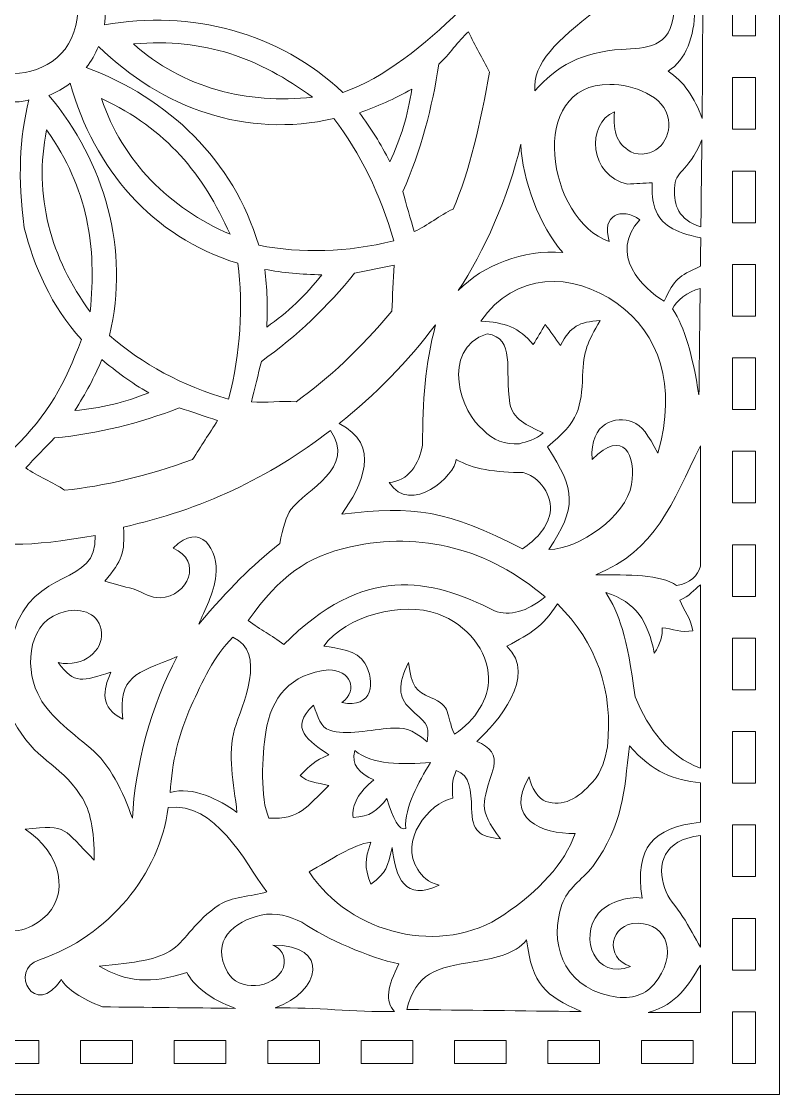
# Model space of a CAD drawing. Header units: centimetres. Extents: x -90 to 54, y -64 to 14.
# Drawn here: x -76.6 to -63.27, y -24.88 to -6.01 of the extents above; entities that cross this region are included whole.
import ezdxf

# ---------------------------------------------------------------- set-up
doc = ezdxf.new("R2010")
doc.units = ezdxf.units.CM
doc.header["$MEASUREMENT"] = 0
doc.layers.add('layer 1', color=7, linetype='Continuous')

msp = doc.modelspace()

# ---------------------------------------------------------------- linework, layer by layer
at = {"layer": 'layer 1', "color": 250, "lineweight": 9}
for points, knots in [([(-90.19997, -24.87686), (-90.19997, -24.87686), (-90.19997, 13.22572), (-90.19997, 13.22572), (-90.19997, 13.22572), (-90.19997, 13.22572), (-63.27415, 13.22572), (-63.27415, 13.22572), (-63.27415, 13.22572), (-63.27415, 13.22572), (-63.27415, -24.87686), (-63.27415, -24.87686), (-63.27415, -24.87686), (-63.27415, -24.87686), (-90.19997, -24.87686), (-90.19997, -24.87686)], [0, 0, 0, 0, 0.2, 0.2, 0.2, 0.2, 0.4, 0.4, 0.4, 0.4, 0.6, 0.6, 0.6, 0.6, 1, 1, 1, 1]), ([(-75.607, -5.82496), (-75.66237, -7.28751), (-77.81173, -7.28851), (-77.86715, -5.82496), (-77.86715, -5.82496), (-77.81178, -4.3624), (-75.66241, -4.36135), (-75.607, -5.82496)], [0, 0, 0, 0, 0.33333333, 0.33333333, 0.33333333, 0.33333333, 1, 1, 1, 1]), ([(-68.89615, -5.82496), (-69.50967, -5.23205), (-70.22067, -4.64562), (-70.94719, -4.39171), (-70.94719, -4.39171), (-72.07604, -5.4625), (-73.62131, -5.84386), (-75.13679, -5.58272), (-75.13679, -5.58272), (-75.12774, -5.64648), (-75.1224, -5.75897), (-75.12111, -5.82496), (-75.12111, -5.82496), (-75.1224, -5.89094), (-75.12774, -6.00343), (-75.13679, -6.06719), (-75.13679, -6.06719), (-73.62131, -5.80603), (-72.07604, -6.18742), (-70.94719, -7.25819), (-70.94719, -7.25819), (-70.22067, -7.00428), (-69.50967, -6.41786), (-68.89615, -5.82496)], [0, 0, 0, 0, 0.14285714, 0.14285714, 0.14285714, 0.14285714, 0.28571429, 0.28571429, 0.28571429, 0.28571429, 0.42857143, 0.42857143, 0.42857143, 0.42857143, 0.57142857, 0.57142857, 0.57142857, 0.57142857, 0.71428571, 0.71428571, 0.71428571, 0.71428571, 1, 1, 1, 1]), ([(-65.12819, -5.82496), (-65.17501, -5.15633), (-65.63394, -5.17479), (-66.04769, -5.14989), (-66.04769, -5.14989), (-66.73634, -5.10842), (-67.20162, -4.85146), (-67.57404, -4.42196), (-67.57404, -4.42196), (-67.61728, -4.89844), (-67.17258, -5.322), (-66.51234, -5.82496), (-66.51234, -5.82496), (-67.17258, -6.3279), (-67.61728, -6.75146), (-67.57404, -7.22795), (-67.57404, -7.22795), (-67.20162, -6.79844), (-66.73634, -6.54149), (-66.04769, -6.50002), (-66.04769, -6.50002), (-65.63394, -6.47511), (-65.17501, -6.49356), (-65.12819, -5.82496)], [0, 0, 0, 0, 0.14285714, 0.14285714, 0.14285714, 0.14285714, 0.28571429, 0.28571429, 0.28571429, 0.28571429, 0.42857143, 0.42857143, 0.42857143, 0.42857143, 0.57142857, 0.57142857, 0.57142857, 0.57142857, 0.71428571, 0.71428571, 0.71428571, 0.71428571, 1, 1, 1, 1]), ([(-64.6218, -5.82496), (-64.62856, -6.41793), (-64.62792, -7.12097), (-64.63469, -7.71396), (-64.63469, -7.71396), (-64.75794, -7.35709), (-64.96589, -7.05244), (-65.23293, -6.88154), (-65.23293, -6.88154), (-64.91713, -6.6865), (-64.76909, -6.25873), (-64.76415, -5.82496)], [0, 0, 0, 0, 0.25, 0.25, 0.25, 0.25, 0.5, 0.5, 0.5, 0.5, 1, 1, 1, 1]), ([(-69.69377, -9.70324), (-69.75708, -9.4927), (-69.83337, -9.21159), (-69.8965, -9.00104), (-69.8965, -9.00104), (-69.57654, -8.29999), (-69.37353, -7.49703), (-69.26008, -6.75685), (-69.26008, -6.75685), (-69.08312, -6.60024), (-68.91957, -6.34911), (-68.74259, -6.19257), (-68.74259, -6.19257), (-68.61895, -6.43379), (-68.49459, -6.65782), (-68.37094, -6.89902), (-68.37094, -6.89902), (-68.5199, -7.74787), (-68.72481, -8.66706), (-69.01074, -9.30823), (-69.01074, -9.30823), (-69.24276, -9.41632), (-69.46171, -9.59502), (-69.69377, -9.70324)], [0, 0, 0, 0, 0.14285714, 0.14285714, 0.14285714, 0.14285714, 0.28571429, 0.28571429, 0.28571429, 0.28571429, 0.42857143, 0.42857143, 0.42857143, 0.42857143, 0.57142857, 0.57142857, 0.57142857, 0.57142857, 0.71428571, 0.71428571, 0.71428571, 0.71428571, 1, 1, 1, 1]), ([(-71.47923, -7.33942), (-72.42376, -6.65943), (-73.36119, -6.29274), (-74.6292, -6.40433), (-74.6292, -6.40433), (-73.76381, -7.17803), (-72.62692, -7.47024), (-71.47923, -7.33942)], [0, 0, 0, 0, 0.33333333, 0.33333333, 0.33333333, 0.33333333, 1, 1, 1, 1]), ([(-75.24201, -6.44837), (-75.29756, -6.58211), (-75.37117, -6.70648), (-75.45939, -6.81865), (-75.45939, -6.81865), (-74.01623, -7.35007), (-72.86852, -8.45279), (-72.42602, -9.94452), (-72.42602, -9.94452), (-71.66988, -10.08773), (-70.88132, -10.0723), (-70.05354, -9.86552), (-70.05354, -9.86552), (-70.28541, -9.03917), (-70.64394, -8.32925), (-71.10738, -7.71569), (-71.10738, -7.71569), (-72.65214, -8.06902), (-74.11922, -7.53871), (-75.24201, -6.44837)], [0, 0, 0, 0, 0.16666667, 0.16666667, 0.16666667, 0.16666667, 0.33333333, 0.33333333, 0.33333333, 0.33333333, 0.5, 0.5, 0.5, 0.5, 0.66666667, 0.66666667, 0.66666667, 0.66666667, 1, 1, 1, 1]), ([(-75.74129, -7.09626), (-75.8546, -7.183), (-75.98004, -7.25476), (-76.11446, -7.30855), (-76.11446, -7.30855), (-75.13045, -8.49018), (-74.68785, -10.01904), (-75.05054, -11.53211), (-75.05054, -11.53211), (-74.46736, -12.03423), (-73.77673, -12.4152), (-72.95642, -12.64996), (-72.95642, -12.64996), (-72.74406, -11.8184), (-72.69954, -11.02431), (-72.79412, -10.26131), (-72.79412, -10.26131), (-74.30861, -9.79487), (-75.314, -8.60209), (-75.74129, -7.09626)], [0, 0, 0, 0, 0.16666667, 0.16666667, 0.16666667, 0.16666667, 0.33333333, 0.33333333, 0.33333333, 0.33333333, 0.5, 0.5, 0.5, 0.5, 0.66666667, 0.66666667, 0.66666667, 0.66666667, 1, 1, 1, 1]), ([(-64.66432, -10.31351), (-65.06712, -10.49494), (-65.1078, -10.52675), (-65.30268, -10.92756), (-65.30268, -10.92756), (-65.67775, -10.70323), (-66.2884, -10.10651), (-65.7287, -9.49449), (-65.7287, -9.49449), (-66.05342, -9.26866), (-66.41001, -9.4076), (-66.26651, -9.87656), (-66.26651, -9.87656), (-67.35548, -9.51525), (-67.73577, -7.10486), (-66.25813, -7.11477), (-66.25813, -7.11477), (-65.84818, -7.1175), (-65.28798, -7.31175), (-65.22454, -7.73705), (-65.22454, -7.73705), (-65.17534, -8.06671), (-65.42233, -8.41314), (-65.83359, -8.32668), (-65.83359, -8.32668), (-66.12914, -8.18825), (-66.2042, -7.96396), (-66.17297, -7.59518), (-66.17297, -7.59518), (-66.68147, -7.80355), (-66.61342, -8.73779), (-65.94438, -8.86731), (-65.94438, -8.86731), (-65.80024, -8.85994), (-65.65611, -8.8526), (-65.51194, -8.84523), (-65.51194, -8.84523), (-65.51802, -9.01973), (-65.50918, -9.17592), (-65.46502, -9.29257), (-65.46502, -9.29257), (-65.35221, -9.59072), (-65.13721, -9.70738), (-64.65864, -9.81388), (-64.65864, -9.81388), (-64.66054, -9.98041), (-64.66243, -10.14696), (-64.66432, -10.31351)], [0, 0, 0, 0, 0.07692308, 0.07692308, 0.07692308, 0.07692308, 0.15384615, 0.15384615, 0.15384615, 0.15384615, 0.23076923, 0.23076923, 0.23076923, 0.23076923, 0.30769231, 0.30769231, 0.30769231, 0.30769231, 0.38461538, 0.38461538, 0.38461538, 0.38461538, 0.46153846, 0.46153846, 0.46153846, 0.46153846, 0.53846154, 0.53846154, 0.53846154, 0.53846154, 0.61538462, 0.61538462, 0.61538462, 0.61538462, 0.69230769, 0.69230769, 0.69230769, 0.69230769, 0.76923077, 0.76923077, 0.76923077, 0.76923077, 0.84615385, 0.84615385, 0.84615385, 0.84615385, 1, 1, 1, 1]), ([(-70.12446, -8.47603), (-70.27914, -8.16657), (-70.46127, -7.87359), (-70.65605, -7.6135), (-70.65605, -7.6135), (-70.35307, -7.50402), (-70.04815, -7.37474), (-69.7359, -7.19745), (-69.7359, -7.19745), (-69.80497, -7.64975), (-69.93057, -8.07758), (-70.12446, -8.47603)], [0, 0, 0, 0, 0.25, 0.25, 0.25, 0.25, 0.5, 0.5, 0.5, 0.5, 1, 1, 1, 1]), ([(-76.73707, -7.42487), (-76.65252, -7.42522), (-76.55125, -7.41615), (-76.4659, -7.38704), (-76.4659, -7.38704), (-76.6339, -8.06193), (-76.66214, -8.76222), (-76.54833, -9.63775), (-76.54833, -9.63775), (-76.38359, -10.2921), (-76.06822, -11.03132), (-75.54235, -11.59978), (-75.54235, -11.59978), (-75.82992, -12.36998), (-76.12737, -12.92793), (-76.73707, -13.51499), (-76.73707, -13.51499), (-77.34676, -12.92916), (-77.64421, -12.37119), (-77.93178, -11.60102), (-77.93178, -11.60102), (-77.40591, -11.03256), (-77.09054, -10.29332), (-76.9258, -9.63898), (-76.9258, -9.63898), (-76.81199, -8.76345), (-76.84024, -8.06315), (-77.00823, -7.38826), (-77.00823, -7.38826), (-76.92288, -7.41738), (-76.82161, -7.42645), (-76.73707, -7.42487)], [0, 0, 0, 0, 0.11111111, 0.11111111, 0.11111111, 0.11111111, 0.22222222, 0.22222222, 0.22222222, 0.22222222, 0.33333333, 0.33333333, 0.33333333, 0.33333333, 0.44444444, 0.44444444, 0.44444444, 0.44444444, 0.55555556, 0.55555556, 0.55555556, 0.55555556, 0.66666667, 0.66666667, 0.66666667, 0.66666667, 0.77777778, 0.77777778, 0.77777778, 0.77777778, 1, 1, 1, 1]), ([(-72.92985, -9.75112), (-73.40731, -8.68979), (-74.03542, -7.90327), (-75.18912, -7.36539), (-75.18912, -7.36539), (-74.82703, -8.46827), (-73.98891, -9.29016), (-72.92985, -9.75112)], [0, 0, 0, 0, 0.33333333, 0.33333333, 0.33333333, 0.33333333, 1, 1, 1, 1]), ([(-75.39016, -11.11278), (-75.27297, -9.95488), (-75.42369, -8.95966), (-76.15386, -7.91701), (-76.15386, -7.91701), (-76.39175, -9.05317), (-76.07681, -10.18403), (-75.39016, -11.11278)], [0, 0, 0, 0, 0.33333333, 0.33333333, 0.33333333, 0.33333333, 1, 1, 1, 1]), ([(-64.65643, -9.6211), (-65.05977, -9.49263), (-65.12562, -9.24131), (-65.1195, -8.94765), (-65.1195, -8.94765), (-65.11234, -8.6046), (-64.9022, -8.71123), (-64.63899, -8.09135), (-64.63899, -8.09135), (-64.64534, -8.64843), (-64.65007, -9.064), (-64.65643, -9.6211)], [0, 0, 0, 0, 0.25, 0.25, 0.25, 0.25, 0.5, 0.5, 0.5, 0.5, 1, 1, 1, 1]), ([(-68.9191, -10.73886), (-68.47835, -10.29052), (-67.78307, -10.0125), (-67.08159, -10.07396), (-67.08159, -10.07396), (-67.491, -9.61241), (-67.79131, -8.79679), (-67.82134, -8.16886), (-67.82134, -8.16886), (-68.03489, -9.0872), (-68.47227, -10.06627), (-68.9191, -10.73886)], [0, 0, 0, 0, 0.25, 0.25, 0.25, 0.25, 0.5, 0.5, 0.5, 0.5, 1, 1, 1, 1]), ([(-72.55603, -12.69626), (-72.50565, -12.48223), (-72.43129, -12.20061), (-72.3809, -11.98664), (-72.3809, -11.98664), (-71.75339, -11.53944), (-71.21112, -11.01879), (-70.74283, -10.43429), (-70.74283, -10.43429), (-70.51129, -10.38705), (-70.27983, -10.33992), (-70.04815, -10.29268), (-70.04815, -10.29268), (-70.06167, -10.56346), (-70.07511, -10.8341), (-70.08857, -11.10485), (-70.08857, -11.10485), (-70.64163, -11.76562), (-71.19904, -12.28284), (-71.76706, -12.69535), (-71.76706, -12.69535), (-72.022, -12.67311), (-72.30104, -12.71848), (-72.55603, -12.69626)], [0, 0, 0, 0, 0.14285714, 0.14285714, 0.14285714, 0.14285714, 0.28571429, 0.28571429, 0.28571429, 0.28571429, 0.42857143, 0.42857143, 0.42857143, 0.42857143, 0.57142857, 0.57142857, 0.57142857, 0.57142857, 0.71428571, 0.71428571, 0.71428571, 0.71428571, 1, 1, 1, 1]), ([(-72.2851, -11.38119), (-72.26667, -11.03568), (-72.28034, -10.691), (-72.32112, -10.36854), (-72.32112, -10.36854), (-72.00354, -10.42311), (-71.67475, -10.46139), (-71.31558, -10.46152), (-71.31558, -10.46152), (-71.59908, -10.82062), (-71.91979, -11.13059), (-72.2851, -11.38119)], [0, 0, 0, 0, 0.25, 0.25, 0.25, 0.25, 0.5, 0.5, 0.5, 0.5, 1, 1, 1, 1]), ([(-67.3277, -15.29373), (-66.79785, -15.2888), (-65.97246, -14.71261), (-65.87554, -14.15299), (-65.87554, -14.15299), (-65.78661, -13.63947), (-66.01513, -13.15473), (-66.56683, -13.70873), (-66.56683, -13.70873), (-66.61635, -13.04449), (-66.13231, -12.94159), (-65.86252, -13.04714), (-65.86252, -13.04714), (-65.68381, -13.11709), (-65.59075, -13.2684), (-65.41087, -13.60037), (-65.41087, -13.60037), (-65.07231, -12.39681), (-65.39101, -11.49421), (-66.12538, -10.96964), (-66.12538, -10.96964), (-66.91924, -10.40257), (-67.92497, -10.41264), (-68.5244, -11.27565), (-68.5244, -11.27565), (-68.10325, -11.30557), (-67.85176, -11.38207), (-67.60401, -11.69131), (-67.60401, -11.69131), (-67.53288, -11.57283), (-67.46176, -11.45434), (-67.39062, -11.33586), (-67.39062, -11.33586), (-67.30198, -11.45842), (-67.21335, -11.58098), (-67.12469, -11.70354), (-67.12469, -11.70354), (-66.93822, -11.36304), (-66.80594, -11.29537), (-66.42417, -11.26583), (-66.42417, -11.26583), (-66.65077, -11.64949), (-66.71752, -11.79398), (-66.7353, -12.23846), (-66.7353, -12.23846), (-66.75721, -12.7858), (-66.79554, -13.04328), (-67.35442, -13.49041), (-67.35442, -13.49041), (-66.84653, -14.2671), (-66.8424, -14.54732), (-67.3277, -15.29373)], [0, 0, 0, 0, 0.07142857, 0.07142857, 0.07142857, 0.07142857, 0.14285714, 0.14285714, 0.14285714, 0.14285714, 0.21428571, 0.21428571, 0.21428571, 0.21428571, 0.28571429, 0.28571429, 0.28571429, 0.28571429, 0.35714286, 0.35714286, 0.35714286, 0.35714286, 0.42857143, 0.42857143, 0.42857143, 0.42857143, 0.5, 0.5, 0.5, 0.5, 0.57142857, 0.57142857, 0.57142857, 0.57142857, 0.64285714, 0.64285714, 0.64285714, 0.64285714, 0.71428571, 0.71428571, 0.71428571, 0.71428571, 0.78571429, 0.78571429, 0.78571429, 0.78571429, 0.85714286, 0.85714286, 0.85714286, 0.85714286, 1, 1, 1, 1]), ([(-64.69013, -12.57541), (-64.81076, -11.84702), (-64.93609, -11.39779), (-65.15234, -11.06426), (-65.15234, -11.06426), (-65.09789, -10.92416), (-64.88436, -10.75329), (-64.6688, -10.70512), (-64.6688, -10.70512), (-64.67444, -11.20026), (-64.68448, -12.08025), (-64.69013, -12.57541)], [0, 0, 0, 0, 0.25, 0.25, 0.25, 0.25, 0.5, 0.5, 0.5, 0.5, 1, 1, 1, 1]), ([(-69.31942, -11.3428), (-69.50297, -12.05354), (-69.54506, -12.67369), (-69.54914, -13.45862), (-69.54914, -13.45862), (-69.60237, -13.78213), (-69.79915, -14.09953), (-70.13692, -14.11369), (-70.13692, -14.11369), (-69.75431, -14.70959), (-68.96237, -13.97914), (-68.95731, -13.70848), (-68.95731, -13.70848), (-68.68548, -13.87456), (-68.24529, -13.9468), (-67.7782, -13.93802), (-67.7782, -13.93802), (-67.41486, -14.05596), (-67.24158, -14.42976), (-67.31816, -14.70168), (-67.31816, -14.70168), (-67.38575, -14.9416), (-67.55349, -15.11999), (-67.79352, -15.28165), (-67.79352, -15.28165), (-69.12754, -14.59341), (-69.68744, -14.52393), (-70.96713, -14.67147), (-70.96713, -14.67147), (-70.60608, -14.17107), (-70.26533, -13.44731), (-71.01394, -13.08047), (-71.01394, -13.08047), (-70.37688, -12.57353), (-69.8066, -11.98786), (-69.31942, -11.3428)], [0, 0, 0, 0, 0.1, 0.1, 0.1, 0.1, 0.2, 0.2, 0.2, 0.2, 0.3, 0.3, 0.3, 0.3, 0.4, 0.4, 0.4, 0.4, 0.5, 0.5, 0.5, 0.5, 0.6, 0.6, 0.6, 0.6, 0.7, 0.7, 0.7, 0.7, 0.8, 0.8, 0.8, 0.8, 1, 1, 1, 1]), ([(-67.42584, -13.23976), (-67.71252, -13.11452), (-67.96968, -12.99328), (-68.01213, -12.72816), (-68.01213, -12.72816), (-68.11064, -12.1132), (-67.90466, -11.58436), (-68.41216, -11.49978), (-68.41216, -11.49978), (-69.2581, -11.77964), (-68.85865, -12.92255), (-68.48543, -13.18714), (-68.48543, -13.18714), (-68.31435, -13.38156), (-68.09218, -13.44037), (-67.84677, -13.43754), (-67.84677, -13.43754), (-67.71996, -13.38663), (-67.56017, -13.37327), (-67.42584, -13.23976)], [0, 0, 0, 0, 0.16666667, 0.16666667, 0.16666667, 0.16666667, 0.33333333, 0.33333333, 0.33333333, 0.33333333, 0.5, 0.5, 0.5, 0.5, 0.66666667, 0.66666667, 0.66666667, 0.66666667, 1, 1, 1, 1]), ([(-75.65982, -12.84872), (-75.47053, -12.55908), (-75.30942, -12.25401), (-75.18304, -11.95468), (-75.18304, -11.95468), (-74.93569, -12.16111), (-74.67028, -12.35919), (-74.35974, -12.53941), (-74.35974, -12.53941), (-74.78513, -12.70791), (-75.21798, -12.8152), (-75.65982, -12.84872)], [0, 0, 0, 0, 0.25, 0.25, 0.25, 0.25, 0.5, 0.5, 0.5, 0.5, 1, 1, 1, 1]), ([(-76.52218, -13.85856), (-76.37179, -13.69821), (-76.16684, -13.49121), (-76.01645, -13.33084), (-76.01645, -13.33084), (-75.2495, -13.25611), (-74.51979, -13.07533), (-73.8225, -12.80214), (-73.8225, -12.80214), (-73.59825, -12.87672), (-73.37402, -12.95131), (-73.14978, -13.02592), (-73.14978, -13.02592), (-73.29643, -13.25382), (-73.4431, -13.48175), (-73.58977, -13.70967), (-73.58977, -13.70967), (-74.39871, -14.00669), (-75.13981, -14.17696), (-75.83787, -14.25127), (-75.83787, -14.25127), (-76.04777, -14.10481), (-76.31225, -14.005), (-76.52218, -13.85856)], [0, 0, 0, 0, 0.14285714, 0.14285714, 0.14285714, 0.14285714, 0.28571429, 0.28571429, 0.28571429, 0.28571429, 0.42857143, 0.42857143, 0.42857143, 0.42857143, 0.57142857, 0.57142857, 0.57142857, 0.57142857, 0.71428571, 0.71428571, 0.71428571, 0.71428571, 1, 1, 1, 1]), ([(-71.1682, -13.20069), (-70.70709, -13.86503), (-71.59277, -14.23088), (-71.86173, -14.59065), (-71.86173, -14.59065), (-71.93796, -14.69262), (-72.01094, -14.92399), (-72.05345, -15.1858), (-72.05345, -15.1858), (-72.57112, -15.60262), (-72.93317, -15.95937), (-73.48225, -16.60647), (-73.48225, -16.60647), (-73.37827, -16.36515), (-73.21479, -16.06993), (-73.17891, -15.75124), (-73.17891, -15.75124), (-73.12977, -15.31456), (-73.44278, -14.77107), (-73.93172, -15.27241), (-73.93172, -15.27241), (-73.40523, -15.48696), (-73.66328, -16.12305), (-74.15857, -16.14092), (-74.15857, -16.14092), (-74.33954, -16.14745), (-74.4161, -16.06702), (-74.6354, -15.98694), (-74.6354, -15.98694), (-74.80146, -15.94228), (-74.96751, -15.89763), (-75.13359, -15.85297), (-75.13359, -15.85297), (-74.8212, -15.47456), (-74.77788, -15.36509), (-74.80464, -14.89806), (-74.80464, -14.89806), (-73.44046, -14.59851), (-72.24107, -14.03207), (-71.1682, -13.20069)], [0, 0, 0, 0, 0.09090909, 0.09090909, 0.09090909, 0.09090909, 0.18181818, 0.18181818, 0.18181818, 0.18181818, 0.27272727, 0.27272727, 0.27272727, 0.27272727, 0.36363636, 0.36363636, 0.36363636, 0.36363636, 0.45454545, 0.45454545, 0.45454545, 0.45454545, 0.54545455, 0.54545455, 0.54545455, 0.54545455, 0.63636364, 0.63636364, 0.63636364, 0.63636364, 0.72727273, 0.72727273, 0.72727273, 0.72727273, 0.81818182, 0.81818182, 0.81818182, 0.81818182, 1, 1, 1, 1]), ([(-64.66419, -13.46863), (-65.15983, -14.48054), (-65.45062, -15.31208), (-66.50092, -15.73828), (-66.50092, -15.73828), (-65.91927, -15.74409), (-65.36711, -15.72444), (-65.08283, -15.92649), (-65.08283, -15.92649), (-64.83188, -15.88489), (-64.71708, -15.75658), (-64.66419, -15.58888), (-64.66419, -15.58888), (-64.66419, -14.96317), (-64.66419, -14.09436), (-64.66419, -13.46863)], [0, 0, 0, 0, 0.2, 0.2, 0.2, 0.2, 0.4, 0.4, 0.4, 0.4, 0.6, 0.6, 0.6, 0.6, 1, 1, 1, 1]), ([(-76.73707, -16.76378), (-76.95314, -15.75293), (-78.20047, -16.0008), (-78.24734, -15.04342), (-78.24734, -15.04342), (-76.94185, -15.25076), (-76.4985, -15.2536), (-75.30097, -15.04532), (-75.30097, -15.04532), (-75.24915, -15.96353), (-76.39147, -15.57621), (-76.73707, -16.76378)], [0, 0, 0, 0, 0.25, 0.25, 0.25, 0.25, 0.5, 0.5, 0.5, 0.5, 1, 1, 1, 1]), ([(-72.61293, -16.54034), (-72.38786, -16.71141), (-72.21004, -16.79468), (-71.98495, -16.96575), (-71.98495, -16.96575), (-70.59275, -15.54945), (-69.41039, -15.79257), (-68.28467, -16.37154), (-68.28467, -16.37154), (-68.01457, -16.47057), (-67.71747, -16.38955), (-67.39335, -16.12845), (-67.39335, -16.12845), (-68.37398, -15.28495), (-69.57169, -14.96978), (-70.8138, -15.24599), (-70.8138, -15.24599), (-71.58209, -15.41688), (-72.05232, -15.7556), (-72.61293, -16.54034)], [0, 0, 0, 0, 0.16666667, 0.16666667, 0.16666667, 0.16666667, 0.33333333, 0.33333333, 0.33333333, 0.33333333, 0.5, 0.5, 0.5, 0.5, 0.66666667, 0.66666667, 0.66666667, 0.66666667, 1, 1, 1, 1]), ([(-64.66419, -15.913), (-64.78573, -16.00303), (-64.85325, -16.12007), (-65.02881, -16.18309), (-65.02881, -16.18309), (-64.9523, -16.36316), (-64.8285, -16.50946), (-64.79923, -16.72328), (-64.79923, -16.72328), (-64.99282, -16.75929), (-65.15937, -16.68727), (-65.33942, -16.66926), (-65.33942, -16.66926), (-65.32367, -16.79755), (-65.36869, -16.96636), (-65.47448, -17.11491), (-65.47448, -17.11491), (-65.58843, -16.54805), (-65.79285, -16.22552), (-66.32527, -16.04804), (-66.32527, -16.04804), (-66.09812, -16.41521), (-65.95216, -16.8106), (-65.8121, -17.88468), (-65.8121, -17.88468), (-65.56548, -18.46017), (-65.2476, -18.91237), (-64.66419, -19.14062), (-64.66419, -19.14062), (-64.66419, -18.06475), (-64.66419, -16.98888), (-64.66419, -15.913)], [0, 0, 0, 0, 0.11111111, 0.11111111, 0.11111111, 0.11111111, 0.22222222, 0.22222222, 0.22222222, 0.22222222, 0.33333333, 0.33333333, 0.33333333, 0.33333333, 0.44444444, 0.44444444, 0.44444444, 0.44444444, 0.55555556, 0.55555556, 0.55555556, 0.55555556, 0.66666667, 0.66666667, 0.66666667, 0.66666667, 0.77777778, 0.77777778, 0.77777778, 0.77777778, 1, 1, 1, 1]), ([(-71.19493, -19.44387), (-71.59249, -19.82509), (-71.70102, -20.04022), (-72.24829, -20.01782), (-72.24829, -20.01782), (-72.40375, -19.67544), (-72.36973, -18.91658), (-72.30421, -18.50513), (-72.30421, -18.50513), (-72.20716, -17.89586), (-71.86989, -17.47448), (-71.20168, -17.4114), (-71.20168, -17.4114), (-70.81915, -17.41539), (-70.66198, -17.75425), (-70.96535, -17.98535), (-70.96535, -17.98535), (-70.41776, -18.09488), (-70.37017, -17.61885), (-70.56052, -17.29424), (-70.56052, -17.29424), (-70.69926, -17.05763), (-71.04326, -17.03194), (-71.28271, -16.99274), (-71.28271, -16.99274), (-70.90199, -16.4558), (-69.90177, -16.19902), (-69.28002, -16.42499), (-69.28002, -16.42499), (-68.76076, -16.61371), (-68.39582, -17.07639), (-68.38663, -17.54995), (-68.38663, -17.54995), (-68.37948, -17.91825), (-68.6142, -18.29584), (-68.9869, -18.53905), (-68.9869, -18.53905), (-69.15089, -18.18124), (-69.01907, -18.05562), (-69.40769, -17.89337), (-69.40769, -17.89337), (-69.66166, -17.78731), (-69.73782, -17.71442), (-69.79719, -17.2831), (-69.79719, -17.2831), (-69.9838, -17.66919), (-69.97768, -17.88782), (-69.77223, -18.08585), (-69.77223, -18.08585), (-69.50669, -18.34184), (-69.41967, -18.32275), (-69.46632, -18.67408), (-69.46632, -18.67408), (-69.75854, -18.43228), (-69.87835, -18.42302), (-70.11129, -18.43734), (-70.11129, -18.43734), (-70.44803, -18.45809), (-70.9017, -18.57018), (-71.17711, -18.4725), (-71.17711, -18.4725), (-71.34234, -18.41388), (-71.38293, -18.24514), (-71.46502, -18.03262), (-71.46502, -18.03262), (-71.91031, -18.43859), (-71.54288, -18.66412), (-71.19493, -18.90368), (-71.19493, -18.90368), (-71.45937, -19.0163), (-71.49616, -19.06894), (-71.70135, -19.2683), (-71.70135, -19.2683), (-71.57417, -19.37795), (-71.41624, -19.39118), (-71.19493, -19.44387)], [0, 0, 0, 0, 0.05, 0.05, 0.05, 0.05, 0.1, 0.1, 0.1, 0.1, 0.15, 0.15, 0.15, 0.15, 0.2, 0.2, 0.2, 0.2, 0.25, 0.25, 0.25, 0.25, 0.3, 0.3, 0.3, 0.3, 0.35, 0.35, 0.35, 0.35, 0.4, 0.4, 0.4, 0.4, 0.45, 0.45, 0.45, 0.45, 0.5, 0.5, 0.5, 0.5, 0.55, 0.55, 0.55, 0.55, 0.6, 0.6, 0.6, 0.6, 0.65, 0.65, 0.65, 0.65, 0.7, 0.7, 0.7, 0.7, 0.75, 0.75, 0.75, 0.75, 0.8, 0.8, 0.8, 0.8, 0.85, 0.85, 0.85, 0.85, 0.9, 0.9, 0.9, 0.9, 1, 1, 1, 1]), ([(-74.64761, -20.01824), (-74.60053, -19.11065), (-74.31944, -18.02637), (-73.85891, -17.17755), (-73.85891, -17.17755), (-74.6135, -17.47824), (-74.88585, -17.52134), (-74.81681, -18.27409), (-74.81681, -18.27409), (-75.2212, -18.07428), (-75.16494, -17.77276), (-75.02711, -17.45296), (-75.02711, -17.45296), (-75.52431, -17.60522), (-75.66222, -17.67521), (-75.9507, -17.28244), (-75.9507, -17.28244), (-75.49117, -17.37626), (-75.16654, -17.05754), (-75.18915, -16.76312), (-75.18915, -16.76312), (-75.21591, -16.41495), (-75.53832, -16.31562), (-75.8279, -16.38159), (-75.8279, -16.38159), (-76.46754, -16.52734), (-76.55504, -17.31401), (-76.3116, -17.82688), (-76.3116, -17.82688), (-76.13233, -18.20457), (-75.76577, -18.46955), (-75.37646, -18.79442), (-75.37646, -18.79442), (-75.0547, -19.05299), (-74.80502, -19.56342), (-74.64761, -20.01824)], [0, 0, 0, 0, 0.1, 0.1, 0.1, 0.1, 0.2, 0.2, 0.2, 0.2, 0.3, 0.3, 0.3, 0.3, 0.4, 0.4, 0.4, 0.4, 0.5, 0.5, 0.5, 0.5, 0.6, 0.6, 0.6, 0.6, 0.7, 0.7, 0.7, 0.7, 0.8, 0.8, 0.8, 0.8, 1, 1, 1, 1]), ([(-70.45772, -20.43707), (-70.77619, -20.4876), (-71.16291, -20.74297), (-71.5381, -20.96376), (-71.5381, -20.96376), (-70.8214, -22.06367), (-69.20813, -22.45717), (-68.12032, -21.71771), (-68.12032, -21.71771), (-67.49712, -21.29402), (-67.05872, -20.8228), (-66.86546, -20.28853), (-66.86546, -20.28853), (-67.45418, -20.29), (-68.11918, -20.03915), (-67.67575, -19.28917), (-67.67575, -19.28917), (-67.64142, -19.47014), (-67.50967, -19.68997), (-67.38349, -19.72397), (-67.38349, -19.72397), (-67.07801, -19.81797), (-66.82728, -19.68635), (-66.55462, -19.3785), (-66.55462, -19.3785), (-66.3865, -19.18867), (-66.34756, -18.97461), (-66.29826, -18.76249), (-66.29826, -18.76249), (-66.19474, -17.77214), (-66.48735, -16.93486), (-67.17607, -16.25061), (-67.17607, -16.25061), (-67.45577, -16.66352), (-67.6234, -16.75659), (-68.06739, -16.99338), (-68.06739, -16.99338), (-67.5086, -17.5237), (-68.24289, -18.33433), (-68.59407, -18.66796), (-68.59407, -18.66796), (-68.35099, -18.76249), (-68.25197, -18.91105), (-68.29697, -19.11361), (-68.29697, -19.11361), (-68.49055, -19.78544), (-68.58886, -19.82657), (-68.17542, -20.38307), (-68.17542, -20.38307), (-68.5463, -20.34097), (-68.67766, -20.25824), (-68.68691, -19.84455), (-68.68691, -19.84455), (-68.69378, -19.53785), (-68.71045, -19.25753), (-68.95869, -19.18114), (-68.95869, -19.18114), (-69.03224, -19.37726), (-69.03367, -19.4578), (-69.01271, -19.66731), (-69.01271, -19.66731), (-69.44998, -19.74342), (-69.95925, -20.42888), (-69.63248, -20.91863), (-69.63248, -20.91863), (-69.54339, -21.05214), (-69.46073, -21.13868), (-69.25728, -21.19466), (-69.25728, -21.19466), (-69.85708, -21.48554), (-70.02537, -21.06703), (-70.07958, -20.53161), (-70.07958, -20.53161), (-70.17192, -20.88041), (-70.17047, -20.96818), (-70.45772, -21.17984), (-70.45772, -21.17984), (-70.57491, -20.8413), (-70.5643, -20.78055), (-70.45772, -20.43707)], [0, 0, 0, 0, 0.04761905, 0.04761905, 0.04761905, 0.04761905, 0.0952381, 0.0952381, 0.0952381, 0.0952381, 0.14285714, 0.14285714, 0.14285714, 0.14285714, 0.19047619, 0.19047619, 0.19047619, 0.19047619, 0.23809524, 0.23809524, 0.23809524, 0.23809524, 0.28571429, 0.28571429, 0.28571429, 0.28571429, 0.33333333, 0.33333333, 0.33333333, 0.33333333, 0.38095238, 0.38095238, 0.38095238, 0.38095238, 0.42857143, 0.42857143, 0.42857143, 0.42857143, 0.47619048, 0.47619048, 0.47619048, 0.47619048, 0.52380952, 0.52380952, 0.52380952, 0.52380952, 0.57142857, 0.57142857, 0.57142857, 0.57142857, 0.61904762, 0.61904762, 0.61904762, 0.61904762, 0.66666667, 0.66666667, 0.66666667, 0.66666667, 0.71428571, 0.71428571, 0.71428571, 0.71428571, 0.76190476, 0.76190476, 0.76190476, 0.76190476, 0.80952381, 0.80952381, 0.80952381, 0.80952381, 0.85714286, 0.85714286, 0.85714286, 0.85714286, 0.9047619, 0.9047619, 0.9047619, 0.9047619, 1, 1, 1, 1]), ([(-72.80877, -19.91613), (-73.12144, -19.68958), (-73.58767, -19.44956), (-73.98069, -19.56666), (-73.98069, -19.56666), (-73.95666, -19.04019), (-73.83382, -18.53288), (-73.61218, -18.04473), (-73.61218, -18.04473), (-73.42337, -17.62478), (-73.21439, -17.16572), (-72.88262, -16.83753), (-72.88262, -16.83753), (-72.26751, -17.08833), (-72.72642, -18.04476), (-72.85095, -18.45205), (-72.85095, -18.45205), (-72.98283, -18.88333), (-72.86388, -19.41454), (-72.80877, -19.91613)], [0, 0, 0, 0, 0.16666667, 0.16666667, 0.16666667, 0.16666667, 0.33333333, 0.33333333, 0.33333333, 0.33333333, 0.5, 0.5, 0.5, 0.5, 0.66666667, 0.66666667, 0.66666667, 0.66666667, 1, 1, 1, 1]), ([(-76.73707, -18.30546), (-76.35116, -19.01893), (-75.94851, -19.02831), (-75.557, -19.61631), (-75.557, -19.61631), (-75.37868, -19.88407), (-75.32131, -20.21721), (-75.31777, -20.75341), (-75.31777, -20.75341), (-75.8789, -20.20271), (-75.75864, -20.12749), (-76.53354, -20.21152), (-76.53354, -20.21152), (-75.89653, -20.61687), (-75.72721, -21.39046), (-76.22465, -21.78807), (-76.22465, -21.78807), (-76.56226, -22.0579), (-76.8543, -22.06598), (-77.22182, -21.81544), (-77.22182, -21.81544), (-77.76559, -21.44477), (-77.59035, -20.62621), (-76.94057, -20.21274), (-76.94057, -20.21274), (-77.71549, -20.12871), (-77.59523, -20.20393), (-78.15636, -20.75463), (-78.15636, -20.75463), (-78.15282, -20.21843), (-78.09543, -19.88529), (-77.91713, -19.61754), (-77.91713, -19.61754), (-77.52562, -19.02954), (-77.12297, -19.02015), (-76.73707, -18.30546)], [0, 0, 0, 0, 0.1, 0.1, 0.1, 0.1, 0.2, 0.2, 0.2, 0.2, 0.3, 0.3, 0.3, 0.3, 0.4, 0.4, 0.4, 0.4, 0.5, 0.5, 0.5, 0.5, 0.6, 0.6, 0.6, 0.6, 0.7, 0.7, 0.7, 0.7, 0.8, 0.8, 0.8, 0.8, 1, 1, 1, 1]), ([(-70.73577, -18.8294), (-70.44207, -19.07479), (-69.89738, -19.08154), (-69.40556, -19.03872), (-69.40556, -19.03872), (-69.62332, -19.39548), (-69.8608, -19.8074), (-69.84446, -20.20013), (-69.84446, -20.20013), (-69.95478, -20.24746), (-70.06505, -20.02237), (-70.17533, -19.67344), (-70.17533, -19.67344), (-70.33971, -19.88234), (-70.47224, -19.99435), (-70.76954, -20.00431), (-70.76954, -20.00431), (-70.79204, -19.78375), (-70.67051, -19.56317), (-70.4049, -19.34258), (-70.4049, -19.34258), (-70.65704, -19.23458), (-70.80787, -19.08154), (-70.73577, -18.8294)], [0, 0, 0, 0, 0.14285714, 0.14285714, 0.14285714, 0.14285714, 0.28571429, 0.28571429, 0.28571429, 0.28571429, 0.42857143, 0.42857143, 0.42857143, 0.42857143, 0.57142857, 0.57142857, 0.57142857, 0.57142857, 0.71428571, 0.71428571, 0.71428571, 0.71428571, 1, 1, 1, 1]), ([(-64.66419, -20.08596), (-65.50596, -20.19321), (-65.81729, -20.51536), (-65.69055, -21.42293), (-65.69055, -21.42293), (-65.94758, -21.37949), (-66.3203, -21.51807), (-66.45653, -21.68931), (-66.45653, -21.68931), (-66.80764, -22.13063), (-66.51279, -22.86163), (-65.89311, -22.62484), (-65.89311, -22.62484), (-66.35578, -22.4841), (-66.26864, -21.85579), (-65.76094, -21.86577), (-65.76094, -21.86577), (-65.24212, -21.87598), (-65.04609, -22.41484), (-65.48466, -22.94191), (-65.48466, -22.94191), (-65.65129, -23.1422), (-65.92642, -23.2157), (-66.25502, -23.14409), (-66.25502, -23.14409), (-67.12091, -22.95539), (-67.3165, -22.16875), (-67.09815, -21.53652), (-67.09815, -21.53652), (-66.99889, -21.24912), (-66.7605, -21.11147), (-66.55485, -20.86923), (-66.55485, -20.86923), (-66.01142, -20.09685), (-66.00973, -19.57998), (-65.91336, -18.74572), (-65.91336, -18.74572), (-65.48808, -19.21706), (-65.14741, -19.34172), (-64.66419, -19.39721), (-64.66419, -19.39721), (-64.66419, -19.62679), (-64.66419, -19.85637), (-64.66419, -20.08596)], [0, 0, 0, 0, 0.08333333, 0.08333333, 0.08333333, 0.08333333, 0.16666667, 0.16666667, 0.16666667, 0.16666667, 0.25, 0.25, 0.25, 0.25, 0.33333333, 0.33333333, 0.33333333, 0.33333333, 0.41666667, 0.41666667, 0.41666667, 0.41666667, 0.5, 0.5, 0.5, 0.5, 0.58333333, 0.58333333, 0.58333333, 0.58333333, 0.66666667, 0.66666667, 0.66666667, 0.66666667, 0.75, 0.75, 0.75, 0.75, 0.83333333, 0.83333333, 0.83333333, 0.83333333, 1, 1, 1, 1]), ([(-74.01736, -19.82958), (-74.16183, -20.99597), (-75.06706, -22.09408), (-76.27817, -22.50692), (-76.27817, -22.50692), (-76.83612, -22.69009), (-76.35899, -23.55999), (-75.89546, -22.8537), (-75.89546, -22.8537), (-75.78944, -23.03047), (-75.54816, -23.19076), (-75.17164, -23.33464), (-75.17164, -23.33464), (-74.41991, -23.34321), (-73.58718, -23.35271), (-72.83547, -23.36128), (-72.83547, -23.36128), (-73.28102, -23.20662), (-73.57189, -22.9533), (-73.69269, -22.73036), (-73.69269, -22.73036), (-74.31548, -22.93914), (-74.76662, -22.8983), (-75.231, -22.61818), (-75.231, -22.61818), (-74.59195, -22.55717), (-74.20654, -22.51371), (-73.93576, -22.32016), (-73.93576, -22.32016), (-73.69029, -22.14472), (-73.55443, -21.83126), (-73.12155, -21.54122), (-73.12155, -21.54122), (-72.91129, -21.40035), (-72.56815, -21.39668), (-72.28541, -21.31471), (-72.28541, -21.31471), (-72.68437, -20.76231), (-73.18672, -19.73257), (-74.01736, -19.82958)], [0, 0, 0, 0, 0.09090909, 0.09090909, 0.09090909, 0.09090909, 0.18181818, 0.18181818, 0.18181818, 0.18181818, 0.27272727, 0.27272727, 0.27272727, 0.27272727, 0.36363636, 0.36363636, 0.36363636, 0.36363636, 0.45454545, 0.45454545, 0.45454545, 0.45454545, 0.54545455, 0.54545455, 0.54545455, 0.54545455, 0.63636364, 0.63636364, 0.63636364, 0.63636364, 0.72727273, 0.72727273, 0.72727273, 0.72727273, 0.81818182, 0.81818182, 0.81818182, 0.81818182, 1, 1, 1, 1]), ([(-64.66419, -20.32218), (-65.31959, -20.39853), (-65.43325, -20.8306), (-65.29264, -21.25555), (-65.29264, -21.25555), (-65.23998, -21.41465), (-65.09393, -21.57018), (-64.97796, -21.74364), (-64.97796, -21.74364), (-64.85452, -21.92825), (-64.75973, -22.13054), (-64.66419, -22.28723), (-64.66419, -22.28723), (-64.66419, -21.61199), (-64.66419, -20.9974), (-64.66419, -20.32218)], [0, 0, 0, 0, 0.2, 0.2, 0.2, 0.2, 0.4, 0.4, 0.4, 0.4, 0.6, 0.6, 0.6, 0.6, 1, 1, 1, 1]), ([(-70.04001, -23.41802), (-70.21439, -23.23832), (-70.1665, -22.97379), (-69.96216, -22.58079), (-69.96216, -22.58079), (-70.49491, -22.46778), (-71.22954, -22.14045), (-71.67025, -21.84844), (-71.67025, -21.84844), (-71.88726, -21.73806), (-72.12058, -21.66611), (-72.38565, -21.72391), (-72.38565, -21.72391), (-72.85824, -21.82695), (-73.2841, -22.1723), (-72.97568, -22.72794), (-72.97568, -22.72794), (-72.79224, -23.05841), (-72.17374, -23.04694), (-71.98991, -22.64163), (-71.98991, -22.64163), (-71.93809, -22.43962), (-72.04771, -22.29325), (-72.17779, -22.25125), (-72.17779, -22.25125), (-71.1588, -22.24262), (-71.33427, -23.06773), (-72.13997, -23.35297), (-72.13997, -23.35297), (-71.41956, -23.3432), (-70.76041, -23.4278), (-70.04001, -23.41802)], [0, 0, 0, 0, 0.11111111, 0.11111111, 0.11111111, 0.11111111, 0.22222222, 0.22222222, 0.22222222, 0.22222222, 0.33333333, 0.33333333, 0.33333333, 0.33333333, 0.44444444, 0.44444444, 0.44444444, 0.44444444, 0.55555556, 0.55555556, 0.55555556, 0.55555556, 0.66666667, 0.66666667, 0.66666667, 0.66666667, 0.77777778, 0.77777778, 0.77777778, 0.77777778, 1, 1, 1, 1]), ([(-69.82366, -23.38213), (-69.6678, -22.73896), (-69.31115, -22.64382), (-68.62612, -22.5387), (-68.62612, -22.5387), (-68.36759, -22.49903), (-67.91155, -22.41415), (-67.71845, -22.15657), (-67.71845, -22.15657), (-67.6218, -22.9505), (-67.3943, -23.13451), (-66.75858, -23.41708), (-66.75858, -23.41708), (-67.85239, -23.4046), (-68.72985, -23.39461), (-69.82366, -23.38213)], [0, 0, 0, 0, 0.2, 0.2, 0.2, 0.2, 0.4, 0.4, 0.4, 0.4, 0.6, 0.6, 0.6, 0.6, 1, 1, 1, 1]), ([(-64.66419, -22.60465), (-64.90262, -22.97614), (-65.05562, -23.28), (-65.5825, -23.43514), (-65.5825, -23.43514), (-65.22689, -23.43514), (-65.01981, -23.43514), (-64.66419, -23.43514), (-64.66419, -23.43514), (-64.66419, -23.15154), (-64.66419, -22.88825), (-64.66419, -22.60465)], [0, 0, 0, 0, 0.25, 0.25, 0.25, 0.25, 0.5, 0.5, 0.5, 0.5, 1, 1, 1, 1])]:
    msp.add_open_spline(points, degree=3, knots=knots, dxfattribs=at)
at = {"layer": 'layer 1', "color": 225, "lineweight": 9}
for points in [[(-64.09957, -6.26167), (-64.09957, -6.26167), (-64.09957, -5.3529), (-64.09957, -5.3529), (-64.09957, -5.3529), (-64.09957, -5.3529), (-63.69568, -5.3529), (-63.69568, -5.3529), (-63.69568, -5.3529), (-63.69568, -5.3529), (-63.69568, -6.26167), (-63.69568, -6.26167), (-63.69568, -6.26167), (-63.69568, -6.26167), (-64.09957, -6.26167), (-64.09957, -6.26167)], [(-64.09957, -7.90254), (-64.09957, -7.90254), (-64.09957, -6.99375), (-64.09957, -6.99375), (-64.09957, -6.99375), (-64.09957, -6.99375), (-63.69568, -6.99375), (-63.69568, -6.99375), (-63.69568, -6.99375), (-63.69568, -6.99375), (-63.69568, -7.90254), (-63.69568, -7.90254), (-63.69568, -7.90254), (-63.69568, -7.90254), (-64.09957, -7.90254), (-64.09957, -7.90254)], [(-64.09957, -9.54969), (-64.09957, -9.54969), (-64.09957, -8.64091), (-64.09957, -8.64091), (-64.09957, -8.64091), (-64.09957, -8.64091), (-63.69568, -8.64091), (-63.69568, -8.64091), (-63.69568, -8.64091), (-63.69568, -8.64091), (-63.69568, -9.54969), (-63.69568, -9.54969), (-63.69568, -9.54969), (-63.69568, -9.54969), (-64.09957, -9.54969), (-64.09957, -9.54969)], [(-64.09957, -11.19054), (-64.09957, -11.19054), (-64.09957, -10.28176), (-64.09957, -10.28176), (-64.09957, -10.28176), (-64.09957, -10.28176), (-63.69568, -10.28176), (-63.69568, -10.28176), (-63.69568, -10.28176), (-63.69568, -10.28176), (-63.69568, -11.19054), (-63.69568, -11.19054), (-63.69568, -11.19054), (-63.69568, -11.19054), (-64.09957, -11.19054), (-64.09957, -11.19054)], [(-64.09957, -12.8324), (-64.09957, -12.8324), (-64.09957, -11.92361), (-64.09957, -11.92361), (-64.09957, -11.92361), (-64.09957, -11.92361), (-63.69568, -11.92361), (-63.69568, -11.92361), (-63.69568, -11.92361), (-63.69568, -11.92361), (-63.69568, -12.8324), (-63.69568, -12.8324), (-63.69568, -12.8324), (-63.69568, -12.8324), (-64.09957, -12.8324), (-64.09957, -12.8324)], [(-64.09957, -14.47324), (-64.09957, -14.47324), (-64.09957, -13.56447), (-64.09957, -13.56447), (-64.09957, -13.56447), (-64.09957, -13.56447), (-63.69568, -13.56447), (-63.69568, -13.56447), (-63.69568, -13.56447), (-63.69568, -13.56447), (-63.69568, -14.47324), (-63.69568, -14.47324), (-63.69568, -14.47324), (-63.69568, -14.47324), (-64.09957, -14.47324), (-64.09957, -14.47324)], [(-64.09957, -16.1204), (-64.09957, -16.1204), (-64.09957, -15.21162), (-64.09957, -15.21162), (-64.09957, -15.21162), (-64.09957, -15.21162), (-63.69568, -15.21162), (-63.69568, -15.21162), (-63.69568, -15.21162), (-63.69568, -15.21162), (-63.69568, -16.1204), (-63.69568, -16.1204), (-63.69568, -16.1204), (-63.69568, -16.1204), (-64.09957, -16.1204), (-64.09957, -16.1204)], [(-64.09957, -17.76126), (-64.09957, -17.76126), (-64.09957, -16.85247), (-64.09957, -16.85247), (-64.09957, -16.85247), (-64.09957, -16.85247), (-63.69568, -16.85247), (-63.69568, -16.85247), (-63.69568, -16.85247), (-63.69568, -16.85247), (-63.69568, -17.76126), (-63.69568, -17.76126), (-63.69568, -17.76126), (-63.69568, -17.76126), (-64.09957, -17.76126), (-64.09957, -17.76126)], [(-64.09957, -19.39989), (-64.09957, -19.39989), (-64.09957, -18.4911), (-64.09957, -18.4911), (-64.09957, -18.4911), (-64.09957, -18.4911), (-63.69568, -18.4911), (-63.69568, -18.4911), (-63.69568, -18.4911), (-63.69568, -18.4911), (-63.69568, -19.39989), (-63.69568, -19.39989), (-63.69568, -19.39989), (-63.69568, -19.39989), (-64.09957, -19.39989), (-64.09957, -19.39989)], [(-64.09957, -21.04073), (-64.09957, -21.04073), (-64.09957, -20.13195), (-64.09957, -20.13195), (-64.09957, -20.13195), (-64.09957, -20.13195), (-63.69568, -20.13195), (-63.69568, -20.13195), (-63.69568, -20.13195), (-63.69568, -20.13195), (-63.69568, -21.04073), (-63.69568, -21.04073), (-63.69568, -21.04073), (-63.69568, -21.04073), (-64.09957, -21.04073), (-64.09957, -21.04073)], [(-64.09957, -22.68789), (-64.09957, -22.68789), (-64.09957, -21.77913), (-64.09957, -21.77913), (-64.09957, -21.77913), (-64.09957, -21.77913), (-63.69568, -21.77913), (-63.69568, -21.77913), (-63.69568, -21.77913), (-63.69568, -21.77913), (-63.69568, -22.68789), (-63.69568, -22.68789), (-63.69568, -22.68789), (-63.69568, -22.68789), (-64.09957, -22.68789), (-64.09957, -22.68789)], [(-64.09957, -24.32875), (-64.09957, -24.32875), (-64.09957, -23.41997), (-64.09957, -23.41997), (-64.09957, -23.41997), (-64.09957, -23.41997), (-63.69568, -23.41997), (-63.69568, -23.41997), (-63.69568, -23.41997), (-63.69568, -23.41997), (-63.69568, -24.32875), (-63.69568, -24.32875), (-63.69568, -24.32875), (-63.69568, -24.32875), (-64.09957, -24.32875), (-64.09957, -24.32875)], [(-76.28948, -24.32875), (-76.28948, -24.32875), (-77.19825, -24.32875), (-77.19825, -24.32875), (-77.19825, -24.32875), (-77.19825, -24.32875), (-77.19825, -23.92484), (-77.19825, -23.92484), (-77.19825, -23.92484), (-77.19825, -23.92484), (-76.28948, -23.92484), (-76.28948, -23.92484), (-76.28948, -23.92484), (-76.28948, -23.92484), (-76.28948, -24.32875), (-76.28948, -24.32875)], [(-74.64762, -24.32875), (-74.64762, -24.32875), (-75.55639, -24.32875), (-75.55639, -24.32875), (-75.55639, -24.32875), (-75.55639, -24.32875), (-75.55639, -23.92484), (-75.55639, -23.92484), (-75.55639, -23.92484), (-75.55639, -23.92484), (-74.64762, -23.92484), (-74.64762, -23.92484), (-74.64762, -23.92484), (-74.64762, -23.92484), (-74.64762, -24.32875), (-74.64762, -24.32875)], [(-73.00677, -24.32875), (-73.00677, -24.32875), (-73.91555, -24.32875), (-73.91555, -24.32875), (-73.91555, -24.32875), (-73.91555, -24.32875), (-73.91555, -23.92484), (-73.91555, -23.92484), (-73.91555, -23.92484), (-73.91555, -23.92484), (-73.00677, -23.92484), (-73.00677, -23.92484), (-73.00677, -23.92484), (-73.00677, -23.92484), (-73.00677, -24.32875), (-73.00677, -24.32875)], [(-71.35962, -24.32875), (-71.35962, -24.32875), (-72.26839, -24.32875), (-72.26839, -24.32875), (-72.26839, -24.32875), (-72.26839, -24.32875), (-72.26839, -23.92484), (-72.26839, -23.92484), (-72.26839, -23.92484), (-72.26839, -23.92484), (-71.35962, -23.92484), (-71.35962, -23.92484), (-71.35962, -23.92484), (-71.35962, -23.92484), (-71.35962, -24.32875), (-71.35962, -24.32875)], [(-69.71876, -24.32875), (-69.71876, -24.32875), (-70.62753, -24.32875), (-70.62753, -24.32875), (-70.62753, -24.32875), (-70.62753, -24.32875), (-70.62753, -23.92484), (-70.62753, -23.92484), (-70.62753, -23.92484), (-70.62753, -23.92484), (-69.71876, -23.92484), (-69.71876, -23.92484), (-69.71876, -23.92484), (-69.71876, -23.92484), (-69.71876, -24.32875), (-69.71876, -24.32875)], [(-68.08013, -24.32875), (-68.08013, -24.32875), (-68.9889, -24.32875), (-68.9889, -24.32875), (-68.9889, -24.32875), (-68.9889, -24.32875), (-68.9889, -23.92484), (-68.9889, -23.92484), (-68.9889, -23.92484), (-68.9889, -23.92484), (-68.08013, -23.92484), (-68.08013, -23.92484), (-68.08013, -23.92484), (-68.08013, -23.92484), (-68.08013, -24.32875), (-68.08013, -24.32875)], [(-66.43927, -24.32875), (-66.43927, -24.32875), (-67.34806, -24.32875), (-67.34806, -24.32875), (-67.34806, -24.32875), (-67.34806, -24.32875), (-67.34806, -23.92484), (-67.34806, -23.92484), (-67.34806, -23.92484), (-67.34806, -23.92484), (-66.43927, -23.92484), (-66.43927, -23.92484), (-66.43927, -23.92484), (-66.43927, -23.92484), (-66.43927, -24.32875), (-66.43927, -24.32875)], [(-64.79212, -24.32875), (-64.79212, -24.32875), (-65.70089, -24.32875), (-65.70089, -24.32875), (-65.70089, -24.32875), (-65.70089, -24.32875), (-65.70089, -23.92484), (-65.70089, -23.92484), (-65.70089, -23.92484), (-65.70089, -23.92484), (-64.79212, -23.92484), (-64.79212, -23.92484), (-64.79212, -23.92484), (-64.79212, -23.92484), (-64.79212, -24.32875), (-64.79212, -24.32875)]]:
    msp.add_open_spline(points, degree=3, knots=[0, 0, 0, 0, 0.2, 0.2, 0.2, 0.2, 0.4, 0.4, 0.4, 0.4, 0.6, 0.6, 0.6, 0.6, 1, 1, 1, 1], dxfattribs=at)

doc.saveas('drawing.dxf')
